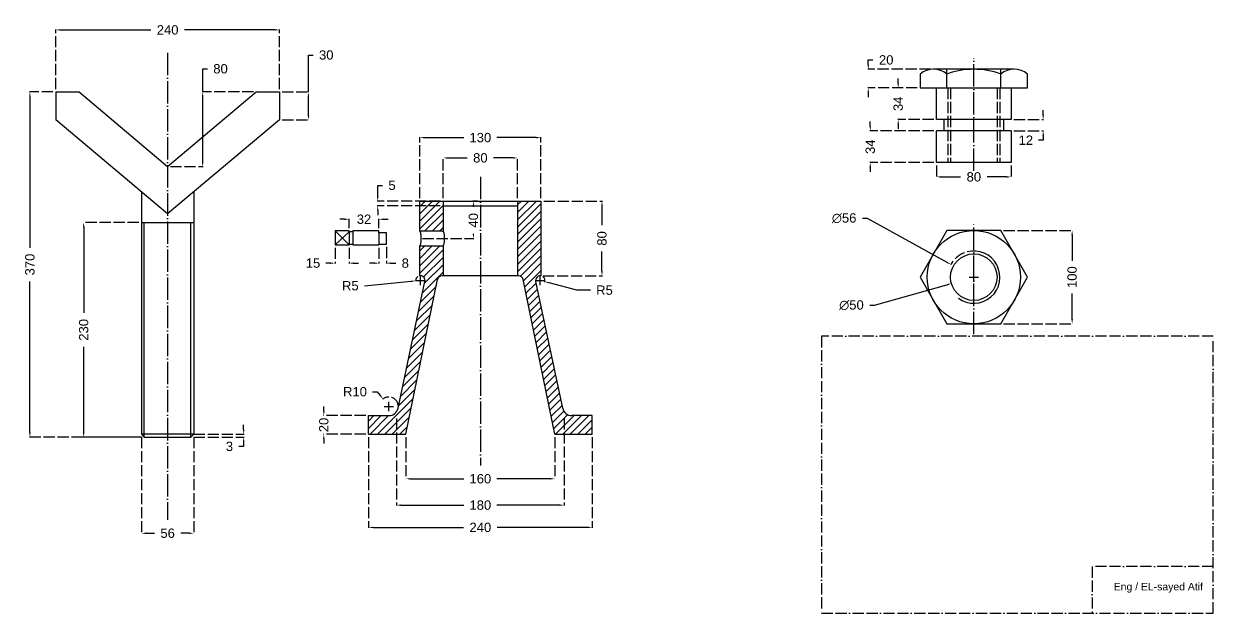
# Model space of a CAD drawing. Header units: millimetres. Extents: x -856 to 420, y 0 to 632.
import ezdxf

# ---------------------------------------------------------------- set-up
doc = ezdxf.new("R2010")
doc.units = ezdxf.units.MM
doc.header["$MEASUREMENT"] = 0
for name, pattern in [('ACAD_ISO02W100', [15, 12, -3]), ('ACAD_ISO04W100', [30, 24, -3, 0, -3]), ('ACAD_ISO11W100', [33, 12, -3, 12, -3, 0, -3])]:
    doc.linetypes.add(name, pattern=pattern)
for name, color, linetype, plot in [('Cinter', 100, 'ACAD_ISO04W100', False), ('Continus', 7, 'Continuous', False), ('Dash', 20, 'ACAD_ISO02W100', False), ('Frame', 170, 'ACAD_ISO11W100', False)]:
    doc.layers.add(name, color=color, linetype=linetype, plot=plot)
doc.styles.get("Standard").update_dxf_attribs({"font": 'arial.ttf'})
doc.dimstyles.new('valhalla', dxfattribs={"dimtxt": 10, "dimasz": 5, "dimexe": 0.5, "dimexo": 3, "dimgap": 7, "dimtad": 0, "dimtoh": 1, "dimdec": 0, "dimzin": 0, "dimdsep": 46, "dimtxsty": 'Standard', "dimcen": 5, "dimclrd": 1, "dimclre": 1, "dimclrt": 1, "dimadec": 0, "dimazin": 0, "dimtfac": 1, "dimtdec": 0, "dimtofl": 0, "dimtmove": 0, "dimatfit": 3, "dimfxl": 1, "dimtfillclr": 1, "dimtolj": 1, "dimtzin": 0, "dimarcsym": 0})

# ---------------------------------------------------------------- blocks, each defined once
blk = doc.blocks.new('*D2')
at = {"layer": 'Continus', "color": 1, "linetype": 'ACAD_ISO02W100', "lineweight": -2}
for p, q in [((-824.4943006192086, 558.7580857198684), (-849.7114091185774, 558.7580857198684)), ((-732.4943006192086, 188.7580857198684), (-849.7114091185775, 188.7580857198684))]:
    blk.add_line(p, q, dxfattribs=at)
at = {"layer": 'Continus', "color": 1, "lineweight": -2}
for p, q in [((-849.2114091185774, 553.7580857198684), (-849.2114091185774, 391.7846887212326)), ((-849.2114091185775, 193.7580857198684), (-849.2114091185774, 355.7314827185041))]:
    blk.add_line(p, q, dxfattribs=at)
at = {"layer": 'Continus', "color": 1}
for points in [[(-850.0447424519108, 553.7580857198684), (-848.378075785244, 553.7580857198684), (-849.2114091185774, 558.7580857198684)], [(-850.0447424519109, 193.7580857198684), (-848.3780757852442, 193.7580857198684), (-849.2114091185775, 188.7580857198684)]]:
    blk.add_solid(points, dxfattribs=at)
at = {"layer": 'Defpoints', "color": 0}
for p in [(-821.4943006192086, 558.7580857198684), (-849.2114091185775, 188.7580857198684), (-729.4943006192086, 188.7580857198684)]:
    blk.add_point(p, dxfattribs=at)
at = {"layer": 'Continus', "color": 1, "insert": (-849.2114091185775, 373.7580857198682), "char_height": 10, "attachment_point": 5, "rotation": 90}
blk.add_mtext('\\A1;370', dxfattribs=at)
blk = doc.blocks.new('*D5')
at = {"layer": 'Continus', "color": 1, "lineweight": -2}
for p, q in [((-550.4577033795061, 558.7580857198684), (-550.4577033795061, 598.3457815938445)), ((-550.4577033795061, 598.3457815938445), (-545.4577033795061, 598.3457815938445)), ((-550.4577033795061, 533.7580857198684), (-550.4577033795061, 553.7580857198684))]:
    blk.add_line(p, q, dxfattribs=at)
at = {"layer": 'Continus', "color": 1, "linetype": 'ACAD_ISO02W100', "lineweight": -2}
for p, q in [((-578.4943006192086, 558.7580857198684), (-549.9577033795061, 558.7580857198684)), ((-578.4943006192086, 528.7580857198684), (-549.9577033795061, 528.7580857198684))]:
    blk.add_line(p, q, dxfattribs=at)
at = {"layer": 'Continus', "color": 1}
for points in [[(-551.2910367128395, 553.7580857198684), (-549.6243700461728, 553.7580857198684), (-550.4577033795061, 558.7580857198684)], [(-551.2910367128395, 533.7580857198684), (-549.6243700461728, 533.7580857198684), (-550.4577033795061, 528.7580857198684)]]:
    blk.add_solid(points, dxfattribs=at)
at = {"layer": 'Defpoints', "color": 0}
for p in [(-581.4943006192086, 558.7580857198684), (-581.4943006192086, 528.7580857198684), (-550.4577033795061, 528.7580857198684)]:
    blk.add_point(p, dxfattribs=at)
at = {"layer": 'Continus', "color": 1, "insert": (-531.3158207055635, 598.3457815938444), "char_height": 10, "attachment_point": 5}
blk.add_mtext('\\A1;30', dxfattribs=at)
blk = doc.blocks.new('*D6')
at = {"layer": 'Continus', "color": 1, "linetype": 'ACAD_ISO02W100', "lineweight": -2}
for p, q in [((-821.4943006192086, 561.7580857198684), (-821.4943006192086, 625.7812609924032)), ((-581.4943006192086, 561.7580857198684), (-581.4943006192086, 625.7812609924032))]:
    blk.add_line(p, q, dxfattribs=at)
at = {"layer": 'Continus', "color": 1, "lineweight": -2}
for p, q in [((-816.4943006192086, 625.2812609924032), (-719.6095802917871, 625.2812609924032)), ((-586.4943006192086, 625.2812609924032), (-683.3790209466301, 625.2812609924032))]:
    blk.add_line(p, q, dxfattribs=at)
at = {"layer": 'Continus', "color": 1}
for points in [[(-816.4943006192086, 626.1145943257366), (-816.4943006192086, 624.4479276590698), (-821.4943006192086, 625.2812609924032)], [(-586.4943006192086, 626.1145943257366), (-586.4943006192086, 624.4479276590698), (-581.4943006192086, 625.2812609924032)]]:
    blk.add_solid(points, dxfattribs=at)
at = {"layer": 'Defpoints', "color": 0}
for p in [(-821.4943006192086, 625.2812609924032), (-821.4943006192086, 558.7580857198684), (-581.4943006192086, 558.7580857198684)]:
    blk.add_point(p, dxfattribs=at)
at = {"layer": 'Continus', "color": 1, "insert": (-701.4943006192086, 625.2812609924032), "char_height": 10, "attachment_point": 5}
blk.add_mtext('\\A1;240', dxfattribs=at)
blk = doc.blocks.new('*D14')
at = {"color": 1, "linetype": 'ACAD_ISO02W100', "lineweight": -2}
for p, q in [((-732.4943006192085, 418.7580857198684), (-792.0333631752901, 418.7580857198684)), ((-729.4943006192085, 188.7580857198684), (-792.0333631752902, 188.7580857198684))]:
    blk.add_line(p, q, dxfattribs=at)
at = {"color": 1, "lineweight": -2}
for p, q in [((-791.5333631752901, 413.7580857198684), (-791.5333631752901, 321.8733653924468)), ((-791.5333631752902, 193.7580857198684), (-791.5333631752901, 285.64280604729))]:
    blk.add_line(p, q, dxfattribs=at)
at = {"color": 1}
for points in [[(-792.3666965086235, 413.7580857198684), (-790.7000298419567, 413.7580857198684), (-791.5333631752901, 418.7580857198684)], [(-792.3666965086236, 193.7580857198684), (-790.7000298419568, 193.7580857198684), (-791.5333631752902, 188.7580857198684)]]:
    blk.add_solid(points, dxfattribs=at)
at = {"layer": 'Defpoints', "color": 0}
for p in [(-729.4943006192085, 418.7580857198684), (-791.5333631752902, 188.7580857198684), (-726.4943006192085, 188.7580857198684)]:
    blk.add_point(p, dxfattribs=at)
at = {"color": 1, "insert": (-791.5333631752902, 303.7580857198683), "char_height": 10, "attachment_point": 5, "rotation": 90}
blk.add_mtext('\\A1;230', dxfattribs=at)
blk = doc.blocks.new('*D15')
at = {"color": 1, "lineweight": -2}
for p, q in [((-663.9006912384197, 558.7580857198684), (-663.9006912384197, 583.5853366010405)), ((-663.9006912384197, 583.5853366010405), (-658.9006912384197, 583.5853366010405)), ((-663.9006912384197, 483.7580857198684), (-663.9006912384197, 553.7580857198684))]:
    blk.add_line(p, q, dxfattribs=at)
at = {"color": 1, "linetype": 'ACAD_ISO02W100', "lineweight": -2}
for p, q in [((-609.4943006192086, 558.7580857198684), (-664.4006912384197, 558.7580857198684)), ((-698.4943006192086, 478.7580857198684), (-663.4006912384197, 478.7580857198684))]:
    blk.add_line(p, q, dxfattribs=at)
at = {"color": 1}
for points in [[(-664.734024571753, 553.7580857198684), (-663.0673579050863, 553.7580857198684), (-663.9006912384197, 558.7580857198684)], [(-664.734024571753, 483.7580857198684), (-663.0673579050863, 483.7580857198684), (-663.9006912384197, 478.7580857198684)]]:
    blk.add_solid(points, dxfattribs=at)
at = {"layer": 'Defpoints', "color": 0}
for p in [(-663.9006912384197, 558.7580857198684), (-606.4943006192086, 558.7580857198684), (-701.4943006192086, 478.7580857198684)]:
    blk.add_point(p, dxfattribs=at)
at = {"color": 1, "insert": (-644.7485766408754, 583.5853366010404), "char_height": 10, "attachment_point": 5}
blk.add_mtext('\\A1;80', dxfattribs=at)
blk = doc.blocks.new('*D17')
at = {"color": 1, "linetype": 'ACAD_ISO02W100', "lineweight": -2}
for p, q in [((-729.4943006192087, 188.7580857198684), (-729.4943006192087, 85.20224645915414)), ((-673.494300619209, 188.7580857198684), (-673.494300619209, 85.20224645915414))]:
    blk.add_line(p, q, dxfattribs=at)
at = {"color": 1, "lineweight": -2}
for p, q in [((-724.4943006192087, 85.70224645915414), (-715.6532364991542, 85.70224645915414)), ((-678.494300619209, 85.70224645915414), (-687.3353647392635, 85.70224645915414))]:
    blk.add_line(p, q, dxfattribs=at)
at = {"color": 1}
for points in [[(-724.4943006192087, 86.53557979248747), (-724.4943006192087, 84.86891312582081), (-729.4943006192087, 85.70224645915414)], [(-678.494300619209, 86.53557979248747), (-678.494300619209, 84.86891312582081), (-673.494300619209, 85.70224645915414)]]:
    blk.add_solid(points, dxfattribs=at)
at = {"layer": 'Defpoints', "color": 0}
for p in [(-729.4943006192087, 191.7580857198684), (-673.494300619209, 191.7580857198684), (-729.4943006192087, 85.70224645915414)]:
    blk.add_point(p, dxfattribs=at)
at = {"color": 1, "insert": (-701.4943006192088, 85.70224645915414), "char_height": 10, "attachment_point": 5}
blk.add_mtext('\\A1;56', dxfattribs=at)
blk = doc.blocks.new('*D18')
at = {"color": 1, "linetype": 'ACAD_ISO02W100', "lineweight": -2}
for p, q in [((-673.4943006192088, 191.7580857198684), (-619.4503754566372, 191.7580857198684)), ((-673.4943006192088, 188.7580857198684), (-619.4503754566372, 188.7580857198684))]:
    blk.add_line(p, q, dxfattribs=at)
at = {"color": 1, "lineweight": -2}
for p, q in [((-619.9503754566372, 196.7580857198684), (-619.9503754566372, 201.7580857198684)), ((-619.9503754566372, 178.7580857198684), (-624.9503754566372, 178.7580857198684)), ((-619.9503754566372, 183.7580857198684), (-619.9503754566372, 178.7580857198684))]:
    blk.add_line(p, q, dxfattribs=at)
at = {"color": 1}
for points in [[(-620.7837087899705, 196.7580857198684), (-619.1170421233038, 196.7580857198684), (-619.9503754566372, 191.7580857198684)], [(-620.7837087899705, 183.7580857198684), (-619.1170421233038, 183.7580857198684), (-619.9503754566372, 188.7580857198684)]]:
    blk.add_solid(points, dxfattribs=at)
at = {"layer": 'Defpoints', "color": 0}
for p in [(-676.4943006192088, 191.7580857198684), (-676.4943006192088, 188.7580857198684), (-619.9503754566372, 188.7580857198684)]:
    blk.add_point(p, dxfattribs=at)
at = {"color": 1, "insert": (-635.224591009161, 178.7580857198683), "char_height": 10, "attachment_point": 5}
blk.add_mtext('\\A1;3', dxfattribs=at)
blk = doc.blocks.new('*D19')
at = {"color": 1, "linetype": 'ACAD_ISO02W100', "lineweight": -2}
for p, q in [((-431.059332212553, 444.7580857198684), (-431.059332212553, 510.3106664792565)), ((-301.059332212553, 444.7580857198684), (-301.059332212553, 510.3106664792565))]:
    blk.add_line(p, q, dxfattribs=at)
at = {"color": 1, "lineweight": -2}
for p, q in [((-426.059332212553, 509.8106664792565), (-383.6186773694425, 509.8106664792565)), ((-306.059332212553, 509.8106664792565), (-348.4999870556636, 509.8106664792565))]:
    blk.add_line(p, q, dxfattribs=at)
at = {"color": 1}
for points in [[(-426.059332212553, 510.6439998125898), (-426.059332212553, 508.9773331459232), (-431.059332212553, 509.8106664792565)], [(-306.059332212553, 510.6439998125898), (-306.059332212553, 508.9773331459232), (-301.059332212553, 509.8106664792565)]]:
    blk.add_solid(points, dxfattribs=at)
at = {"layer": 'Defpoints', "color": 0}
for p in [(-431.059332212553, 509.8106664792565), (-431.059332212553, 441.7580857198684), (-301.059332212553, 441.7580857198684)]:
    blk.add_point(p, dxfattribs=at)
at = {"color": 1, "insert": (-366.059332212553, 509.8106664792565), "char_height": 10, "attachment_point": 5}
blk.add_mtext('\\A1;130', dxfattribs=at)
blk = doc.blocks.new('*D20')
at = {"color": 1, "linetype": 'ACAD_ISO02W100', "lineweight": -2}
for p, q in [((-406.059332212553, 444.7580857198684), (-406.059332212553, 488.5660065206284)), ((-326.059332212553, 444.7580857198684), (-326.059332212553, 488.5660065206284))]:
    blk.add_line(p, q, dxfattribs=at)
at = {"color": 1, "lineweight": -2}
for p, q in [((-401.059332212553, 488.0660065206284), (-380.2114468100974, 488.0660065206284)), ((-331.059332212553, 488.0660065206284), (-351.9072176150087, 488.0660065206284))]:
    blk.add_line(p, q, dxfattribs=at)
at = {"color": 1}
for points in [[(-401.059332212553, 488.8993398539617), (-401.059332212553, 487.2326731872951), (-406.059332212553, 488.0660065206284)], [(-331.059332212553, 488.8993398539617), (-331.059332212553, 487.2326731872951), (-326.059332212553, 488.0660065206284)]]:
    blk.add_solid(points, dxfattribs=at)
at = {"layer": 'Defpoints', "color": 0}
for p in [(-406.059332212553, 488.0660065206284), (-406.059332212553, 441.7580857198684), (-326.059332212553, 441.7580857198684)]:
    blk.add_point(p, dxfattribs=at)
at = {"color": 1, "insert": (-366.059332212553, 488.0660065206284), "char_height": 10, "attachment_point": 5}
blk.add_mtext('\\A1;80', dxfattribs=at)
blk = doc.blocks.new('*D21')
at = {"color": 1, "lineweight": -2}
for p, q in [((-533.9464786582944, 216.7580857198684), (-533.9464786582944, 221.7580857198684)), ((-533.9464786582944, 186.7580857198684), (-533.9464786582944, 181.7580857198684))]:
    blk.add_line(p, q, dxfattribs=at)
at = {"color": 1, "linetype": 'ACAD_ISO02W100', "lineweight": -2}
for p, q in [((-489.059332212553, 211.7580857198684), (-534.4464786582944, 211.7580857198684)), ((-489.059332212553, 191.7580857198684), (-534.4464786582944, 191.7580857198684))]:
    blk.add_line(p, q, dxfattribs=at)
at = {"color": 1}
for points in [[(-534.7798119916278, 216.7580857198684), (-533.113145324961, 216.7580857198684), (-533.9464786582944, 211.7580857198684)], [(-534.7798119916278, 186.7580857198684), (-533.113145324961, 186.7580857198684), (-533.9464786582944, 191.7580857198684)]]:
    blk.add_solid(points, dxfattribs=at)
at = {"layer": 'Defpoints', "color": 0}
for p in [(-486.059332212553, 211.7580857198684), (-533.9464786582944, 191.7580857198684), (-486.059332212553, 191.7580857198684)]:
    blk.add_point(p, dxfattribs=at)
at = {"color": 1, "insert": (-533.9464786582944, 201.7580857198683), "char_height": 10, "attachment_point": 5, "rotation": 90}
blk.add_mtext('\\A1;20', dxfattribs=at)
blk = doc.blocks.new('*D22')
at = {"color": 1, "linetype": 'ACAD_ISO02W100', "lineweight": -2}
for p, q in [((-486.059332212553, 188.7580857198684), (-486.059332212553, 91.47472931110087)), ((-246.059332212553, 188.7580857198684), (-246.059332212553, 91.47472931110087))]:
    blk.add_line(p, q, dxfattribs=at)
at = {"color": 1, "lineweight": -2}
for p, q in [((-481.059332212553, 91.97472931110087), (-384.1746118851315, 91.97472931110087)), ((-251.059332212553, 91.97472931110087), (-347.9440525399746, 91.97472931110087))]:
    blk.add_line(p, q, dxfattribs=at)
at = {"color": 1}
for points in [[(-481.059332212553, 92.8080626444342), (-481.059332212553, 91.14139597776754), (-486.059332212553, 91.97472931110087)], [(-251.059332212553, 92.8080626444342), (-251.059332212553, 91.14139597776754), (-246.059332212553, 91.97472931110087)]]:
    blk.add_solid(points, dxfattribs=at)
at = {"layer": 'Defpoints', "color": 0}
for p in [(-486.059332212553, 191.7580857198684), (-246.059332212553, 191.7580857198684), (-246.059332212553, 91.97472931110087)]:
    blk.add_point(p, dxfattribs=at)
at = {"color": 1, "insert": (-366.059332212553, 91.97472931110087), "char_height": 10, "attachment_point": 5}
blk.add_mtext('\\A1;240', dxfattribs=at)
blk = doc.blocks.new('*D23')
at = {"color": 1, "linetype": 'ACAD_ISO02W100', "lineweight": -2}
for p, q in [((-446.059332212553, 188.7580857198684), (-446.059332212553, 143.5799670799217)), ((-286.059332212553, 188.7580857198684), (-286.059332212553, 143.5799670799217))]:
    blk.add_line(p, q, dxfattribs=at)
at = {"color": 1, "lineweight": -2}
for p, q in [((-441.059332212553, 144.0799670799217), (-383.6186773694426, 144.0799670799217)), ((-291.059332212553, 144.0799670799217), (-348.4999870556636, 144.0799670799217))]:
    blk.add_line(p, q, dxfattribs=at)
at = {"color": 1}
for points in [[(-441.059332212553, 144.9133004132551), (-441.059332212553, 143.2466337465884), (-446.059332212553, 144.0799670799217)], [(-291.059332212553, 144.9133004132551), (-291.059332212553, 143.2466337465884), (-286.059332212553, 144.0799670799217)]]:
    blk.add_solid(points, dxfattribs=at)
at = {"layer": 'Defpoints', "color": 0}
for p in [(-446.059332212553, 191.7580857198684), (-286.059332212553, 191.7580857198684), (-286.059332212553, 144.0799670799217)]:
    blk.add_point(p, dxfattribs=at)
at = {"color": 1, "insert": (-366.0593322125531, 144.0799670799217), "char_height": 10, "attachment_point": 5}
blk.add_mtext('\\A1;160', dxfattribs=at)
blk = doc.blocks.new('*D24')
at = {"color": 1, "linetype": 'ACAD_ISO02W100', "lineweight": -2}
for p, q in [((-456.0593328779943, 208.7580857198684), (-456.0593328779943, 115.336714304304)), ((-276.0593315471118, 208.7580857198684), (-276.0593315471118, 115.336714304304))]:
    blk.add_line(p, q, dxfattribs=at)
at = {"color": 1, "lineweight": -2}
for p, q in [((-451.0593328779943, 115.836714304304), (-383.6186773694426, 115.836714304304)), ((-281.0593315471118, 115.836714304304), (-348.4999870556636, 115.836714304304))]:
    blk.add_line(p, q, dxfattribs=at)
at = {"color": 1}
for points in [[(-451.0593328779943, 116.6700476376373), (-451.0593328779943, 115.0033809709707), (-456.0593328779943, 115.836714304304)], [(-281.0593315471118, 116.6700476376373), (-281.0593315471118, 115.0033809709707), (-276.0593315471118, 115.836714304304)]]:
    blk.add_solid(points, dxfattribs=at)
at = {"layer": 'Defpoints', "color": 0}
for p in [(-456.0593328779943, 211.7580857198684), (-276.0593315471118, 211.7580857198684), (-276.0593315471118, 115.836714304304)]:
    blk.add_point(p, dxfattribs=at)
at = {"color": 1, "insert": (-366.0593322125531, 115.836714304304), "char_height": 10, "attachment_point": 5}
blk.add_mtext('\\A1;180', dxfattribs=at)
blk = doc.blocks.new('*D25')
at = {"color": 1, "lineweight": -2}
for p, q in [((-481.6141308192695, 237.404944527333), (-476.6141308192695, 237.404944527333)), ((-476.6141308192695, 237.404944527333), (-473.4998912505779, 233.4932298254668)), ((-469.1571725445033, 221.7580857198688), (-459.1571725445034, 221.7580857198688)), ((-464.1571725445034, 216.7580857198688), (-464.1571725445033, 226.7580857198688))]:
    blk.add_line(p, q, dxfattribs=at)
at = {"color": 1, "linetype": 'ACAD_ISO02W100', "lineweight": -2}
blk.add_arc((-464.1571725445034, 221.7580857198688), 9.999999999999545, 5.188733853925483, 131.3891927682373, dxfattribs=at)
at = {"color": 1}
blk.add_solid([(-472.8479388002668, 234.0122697535821), (-474.1518437008889, 232.9741898973516), (-470.3856516818863, 229.5815151236007)], dxfattribs=at)
at = {"layer": 'Defpoints', "color": 0}
for p in [(-470.3856516818863, 229.5815151236007), (-464.1571725445034, 221.7580857198688)]:
    blk.add_point(p, dxfattribs=at)
at = {"color": 1, "insert": (-500.5445537387783, 237.404944527333), "char_height": 10, "attachment_point": 5}
blk.add_mtext('\\A1;R10', dxfattribs=at)
blk = doc.blocks.new('*D26')
at = {"color": 1, "lineweight": -2}
for p, q in [((-301.7683306803811, 351.7580857198683), (-301.7683306803811, 361.7580857198683)), ((-306.7683306803811, 356.7580857198682), (-296.7683306803812, 356.7580857198683)), ((-262.6817394186603, 346.2523385080386), (-292.1110844429076, 354.1623979287804)), ((-248.0262141799154, 346.2523385080386), (-262.6817394186603, 346.2523385080386))]:
    blk.add_line(p, q, dxfattribs=at)
at = {"color": 1, "linetype": 'ACAD_ISO02W100', "lineweight": -2}
blk.add_arc((-301.7683306803811, 356.7580857198683), 4.999999999999886, 339.2259454797984, 55.62253229214986, dxfattribs=at)
at = {"color": 1}
blk.add_solid([(-291.8947771269836, 354.9671684485699), (-292.3273917588316, 353.357627408991), (-296.9397075616444, 355.4602418243244)], dxfattribs=at)
at = {"layer": 'Defpoints', "color": 0}
for p in [(-301.7683306803811, 356.7580857198683), (-296.9397075616444, 355.4602418243244)]:
    blk.add_point(p, dxfattribs=at)
at = {"color": 1, "insert": (-232.9259413286195, 346.2523385080386), "char_height": 10, "attachment_point": 5}
blk.add_mtext('\\A1;R5', dxfattribs=at)
blk = doc.blocks.new('*D27')
at = {"color": 1, "lineweight": -2}
for p, q in [((-430.3503337447248, 351.7580857198685), (-430.3503337447248, 361.7580857198685)), ((-490.4165568240345, 350.9755981038001), (-440.3043152017785, 355.7998304550088)), ((-435.3503337447248, 356.7580857198685), (-425.3503337447248, 356.7580857198685))]:
    blk.add_line(p, q, dxfattribs=at)
at = {"color": 1, "linetype": 'ACAD_ISO02W100', "lineweight": -2}
blk.add_arc((-430.3503337447248, 356.7580857198685), 5.000000000000057, 124.377467707849, 191.2284137261809, dxfattribs=at)
at = {"color": 1}
blk.add_solid([(-440.3841698071835, 356.6293289097633), (-440.2244605963736, 354.9703320002544), (-435.3273244732517, 356.2789580874387)], dxfattribs=at)
at = {"layer": 'Defpoints', "color": 0}
for p in [(-435.3273244732517, 356.2789580874387), (-430.3503337447248, 356.7580857198685)]:
    blk.add_point(p, dxfattribs=at)
at = {"color": 1, "insert": (-505.5168296753305, 350.9755981038001), "char_height": 10, "attachment_point": 5}
blk.add_mtext('\\A1;R5', dxfattribs=at)
blk = doc.blocks.new('*D28')
at = {"color": 1, "linetype": 'ACAD_ISO02W100', "lineweight": -2}
for p, q in [((-369.059332212553, 441.7580857198684), (-374.0066422052359, 441.7580857198684)), ((-428.059332212553, 401.7580857198684), (-373.0066422052359, 401.7580857198683))]:
    blk.add_line(p, q, dxfattribs=at)
at = {"color": 1, "lineweight": -2}
for p, q in [((-373.5066422052359, 436.7580857198684), (-373.5066422052359, 435.4962439972165)), ((-373.5066422052359, 406.7580857198683), (-373.5066422052359, 406.8032017052656))]:
    blk.add_line(p, q, dxfattribs=at)
at = {"color": 1}
for points in [[(-374.3399755385693, 436.7580857198684), (-372.6733088719026, 436.7580857198684), (-373.5066422052359, 441.7580857198684)], [(-374.3399755385693, 406.7580857198683), (-372.6733088719026, 406.7580857198683), (-373.5066422052359, 401.7580857198683)]]:
    blk.add_solid(points, dxfattribs=at)
at = {"layer": 'Defpoints', "color": 0}
for p in [(-366.059332212553, 441.7580857198684), (-431.059332212553, 401.7580857198684), (-373.5066422052359, 401.7580857198683)]:
    blk.add_point(p, dxfattribs=at)
at = {"color": 1, "insert": (-373.5066422052361, 421.149722851241), "char_height": 10, "attachment_point": 5, "rotation": 90}
blk.add_mtext('\\A1;40', dxfattribs=at)
blk = doc.blocks.new('*D29')
at = {"color": 1, "linetype": 'ACAD_ISO02W100', "lineweight": -2}
for p, q in [((-298.059332212553, 441.7580857198684), (-235.1039835884981, 441.7580857198684)), ((-298.7683306803811, 361.7580857198684), (-235.1039835884981, 361.7580857198684))]:
    blk.add_line(p, q, dxfattribs=at)
at = {"color": 1, "lineweight": -2}
for p, q in [((-235.6039835884981, 436.7580857198684), (-235.6039835884981, 415.9102003174127)), ((-235.6039835884981, 366.7580857198684), (-235.6039835884981, 387.6059711223241))]:
    blk.add_line(p, q, dxfattribs=at)
at = {"color": 1}
for points in [[(-236.4373169218314, 436.7580857198684), (-234.7706502551647, 436.7580857198684), (-235.6039835884981, 441.7580857198684)], [(-236.4373169218314, 366.7580857198684), (-234.7706502551647, 366.7580857198684), (-235.6039835884981, 361.7580857198684)]]:
    blk.add_solid(points, dxfattribs=at)
at = {"layer": 'Defpoints', "color": 0}
for p in [(-301.059332212553, 441.7580857198684), (-301.7683306803811, 361.7580857198684), (-235.6039835884981, 361.7580857198684)]:
    blk.add_point(p, dxfattribs=at)
at = {"color": 1, "insert": (-235.6039835884981, 401.7580857198683), "char_height": 10, "attachment_point": 5, "rotation": 90}
blk.add_mtext('\\A1;80', dxfattribs=at)
blk = doc.blocks.new('*D30')
at = {"color": 1, "lineweight": -2}
for p, q in [((-476.1195918169555, 446.7580857198684), (-476.1195918169555, 458.6043019772432)), ((-476.1195918169555, 458.6043019772432), (-471.1195918169555, 458.6043019772432)), ((-476.1195918169555, 431.7580857198684), (-476.1195918169555, 426.7580857198684))]:
    blk.add_line(p, q, dxfattribs=at)
at = {"color": 1, "linetype": 'ACAD_ISO02W100', "lineweight": -2}
for p, q in [((-409.059332212553, 441.7580857198684), (-476.6195918169555, 441.7580857198684)), ((-409.059332212553, 436.7580857198684), (-476.6195918169555, 436.7580857198684))]:
    blk.add_line(p, q, dxfattribs=at)
at = {"color": 1}
for points in [[(-476.9529251502888, 446.7580857198684), (-475.2862584836222, 446.7580857198684), (-476.1195918169555, 441.7580857198684)], [(-476.9529251502888, 431.7580857198684), (-475.2862584836222, 431.7580857198684), (-476.1195918169555, 436.7580857198684)]]:
    blk.add_solid(points, dxfattribs=at)
at = {"layer": 'Defpoints', "color": 0}
for p in [(-476.1195918169555, 436.7580857198684), (-406.059332212553, 441.7580857198684), (-406.059332212553, 436.7580857198684)]:
    blk.add_point(p, dxfattribs=at)
at = {"color": 1, "insert": (-460.8044485700252, 458.604301977243), "char_height": 10, "attachment_point": 5}
blk.add_mtext('\\A1;5', dxfattribs=at)
blk = doc.blocks.new('*D31')
at = {"color": 1, "linetype": 'ACAD_ISO02W100', "lineweight": -2}
for p, q in [((195.1085351653954, 410.2284866438609), (269.191076485281, 410.2284866438609)), ((195.1085351653954, 310.2284866438608), (269.1910764852809, 310.2284866438608))]:
    blk.add_line(p, q, dxfattribs=at)
at = {"color": 1, "lineweight": -2}
for p, q in [((268.691076485281, 405.2284866438609), (268.6910764852809, 377.7878318007504)), ((268.6910764852809, 315.2284866438608), (268.6910764852809, 342.6691414869714))]:
    blk.add_line(p, q, dxfattribs=at)
at = {"color": 1}
for points in [[(267.8577431519477, 405.2284866438609), (269.5244098186143, 405.2284866438609), (268.691076485281, 410.2284866438609)], [(267.8577431519476, 315.2284866438608), (269.5244098186142, 315.2284866438608), (268.6910764852809, 310.2284866438608)]]:
    blk.add_solid(points, dxfattribs=at)
at = {"layer": 'Defpoints', "color": 0}
for p in [(192.1085351653954, 410.2284866438609), (268.691076485281, 410.2284866438609), (192.1085351653954, 310.2284866438608)]:
    blk.add_point(p, dxfattribs=at)
at = {"color": 1, "insert": (268.6910764852809, 360.2284866438609), "char_height": 10, "attachment_point": 5, "rotation": 90}
blk.add_mtext('\\A1;100', dxfattribs=at)
blk = doc.blocks.new('*D32')
at = {"color": 1, "lineweight": -2}
for p, q in [((50.0409374889623, 588.0813674461643), (50.04093748896231, 593.0813674461643)), ((50.04093748896231, 593.0813674461643), (55.04093748896231, 593.0813674461643)), ((50.04093748896229, 558.0813674461642), (50.04093748896229, 553.0813674461642))]:
    blk.add_line(p, q, dxfattribs=at)
at = {"color": 1, "linetype": 'ACAD_ISO02W100', "lineweight": -2}
for p, q in [((116.9397515166923, 583.0813674461643), (49.5409374889623, 583.0813674461643)), ((102.5059947869516, 563.0813674461642), (49.5409374889623, 563.0813674461642))]:
    blk.add_line(p, q, dxfattribs=at)
at = {"color": 1}
for points in [[(49.20760415562896, 588.0813674461643), (50.87427082229564, 588.0813674461643), (50.0409374889623, 583.0813674461643)], [(49.20760415562896, 558.0813674461642), (50.87427082229563, 558.0813674461642), (50.0409374889623, 563.0813674461642)]]:
    blk.add_solid(points, dxfattribs=at)
at = {"layer": 'Defpoints', "color": 0}
for p in [(50.0409374889623, 583.0813674461643), (119.9397515166923, 583.0813674461643), (105.5059947869516, 563.0813674461642)]:
    blk.add_point(p, dxfattribs=at)
at = {"color": 1, "insert": (69.2714968341191, 593.0813674461643), "char_height": 10, "attachment_point": 5}
blk.add_mtext('\\A1;20', dxfattribs=at)
blk = doc.blocks.new('*D33')
at = {"color": 1, "linetype": 'ACAD_ISO02W100', "lineweight": -2}
for p, q in [((102.5059947869516, 563.0813674461642), (81.62893267549317, 563.0813674461642)), ((120.2410217059141, 529.0813674461642), (81.62893267549316, 529.0813674461642))]:
    blk.add_line(p, q, dxfattribs=at)
at = {"color": 1, "lineweight": -2}
for p, q in [((82.12893267549317, 568.0813674461642), (82.12893267549317, 573.0813674461642)), ((82.12893267549316, 524.0813674461642), (82.12893267549316, 519.0813674461642))]:
    blk.add_line(p, q, dxfattribs=at)
at = {"color": 1}
for points in [[(81.29559934215985, 568.0813674461642), (82.9622660088265, 568.0813674461642), (82.12893267549317, 563.0813674461642)], [(81.29559934215983, 524.0813674461642), (82.96226600882649, 524.0813674461642), (82.12893267549316, 529.0813674461642)]]:
    blk.add_solid(points, dxfattribs=at)
at = {"layer": 'Defpoints', "color": 0}
for p in [(105.5059947869516, 563.0813674461642), (82.12893267549316, 529.0813674461642), (123.2410217059141, 529.0813674461642)]:
    blk.add_point(p, dxfattribs=at)
at = {"color": 1, "insert": (82.12893267549308, 546.0813674461642), "char_height": 10, "attachment_point": 5, "rotation": 90}
blk.add_mtext('\\A1;34', dxfattribs=at)
blk = doc.blocks.new('*D34')
at = {"color": 1, "lineweight": -2}
for p, q in [((237.632282504791, 534.0813674461642), (237.632282504791, 539.0813674461642)), ((237.632282504791, 512.0813674461642), (237.632282504791, 507.0813674461642)), ((237.632282504791, 507.0813674461642), (232.632282504791, 507.0813674461642))]:
    blk.add_line(p, q, dxfattribs=at)
at = {"color": 1, "linetype": 'ACAD_ISO02W100', "lineweight": -2}
for p, q in [((206.2410217059141, 529.0813674461642), (238.132282504791, 529.0813674461642)), ((206.2410217059141, 517.0813674461642), (238.132282504791, 517.0813674461642))]:
    blk.add_line(p, q, dxfattribs=at)
at = {"color": 1}
for points in [[(236.7989491714576, 534.0813674461642), (238.4656158381243, 534.0813674461642), (237.632282504791, 529.0813674461642)], [(236.7989491714576, 512.0813674461642), (238.4656158381243, 512.0813674461642), (237.632282504791, 517.0813674461642)]]:
    blk.add_solid(points, dxfattribs=at)
at = {"layer": 'Defpoints', "color": 0}
for p in [(203.2410217059141, 529.0813674461642), (203.2410217059141, 517.0813674461642), (237.632282504791, 517.0813674461642)]:
    blk.add_point(p, dxfattribs=at)
at = {"color": 1, "insert": (218.9917640873284, 507.0813674461642), "char_height": 10, "attachment_point": 5}
blk.add_mtext('\\A1;12', dxfattribs=at)
blk = doc.blocks.new('*D35')
at = {"color": 1, "lineweight": -2}
for p, q in [((52.15663179509375, 522.0813674461642), (52.15663179509375, 527.0813674461642)), ((52.15663179509374, 478.0813674461642), (52.15663179509374, 473.0813674461642))]:
    blk.add_line(p, q, dxfattribs=at)
at = {"color": 1, "linetype": 'ACAD_ISO02W100', "lineweight": -2}
for p, q in [((120.2410217059141, 517.0813674461642), (51.65663179509374, 517.0813674461642)), ((120.2410217059141, 483.0813674461642), (51.65663179509374, 483.0813674461642))]:
    blk.add_line(p, q, dxfattribs=at)
at = {"color": 1}
for points in [[(51.32329846176042, 522.0813674461642), (52.98996512842709, 522.0813674461642), (52.15663179509375, 517.0813674461642)], [(51.32329846176041, 478.0813674461642), (52.98996512842708, 478.0813674461642), (52.15663179509374, 483.0813674461642)]]:
    blk.add_solid(points, dxfattribs=at)
at = {"layer": 'Defpoints', "color": 0}
for p in [(123.2410217059141, 517.0813674461642), (52.15663179509374, 483.0813674461642), (123.2410217059141, 483.0813674461642)]:
    blk.add_point(p, dxfattribs=at)
at = {"color": 1, "insert": (52.15663179509367, 500.0813674461642), "char_height": 10, "attachment_point": 5, "rotation": 90}
blk.add_mtext('\\A1;34', dxfattribs=at)
blk = doc.blocks.new('*D36')
at = {"color": 1, "linetype": 'ACAD_ISO02W100', "lineweight": -2}
for p, q in [((123.2410217059141, 480.0813674461642), (123.2410217059141, 467.215245119105)), ((203.2410217059141, 480.0813674461642), (203.2410217059141, 467.215245119105))]:
    blk.add_line(p, q, dxfattribs=at)
at = {"color": 1, "lineweight": -2}
for p, q in [((128.2410217059141, 467.715245119105), (149.0889071083698, 467.715245119105)), ((198.2410217059141, 467.715245119105), (177.3931363034585, 467.715245119105))]:
    blk.add_line(p, q, dxfattribs=at)
at = {"color": 1}
for points in [[(128.2410217059141, 468.5485784524383), (128.2410217059141, 466.8819117857717), (123.2410217059141, 467.715245119105)], [(198.2410217059141, 468.5485784524383), (198.2410217059141, 466.8819117857717), (203.2410217059141, 467.715245119105)]]:
    blk.add_solid(points, dxfattribs=at)
at = {"layer": 'Defpoints', "color": 0}
for p in [(123.2410217059141, 483.0813674461642), (203.2410217059141, 483.0813674461642), (123.2410217059141, 467.715245119105)]:
    blk.add_point(p, dxfattribs=at)
at = {"color": 1, "insert": (163.2410217059141, 467.715245119105), "char_height": 10, "attachment_point": 5}
blk.add_mtext('\\A1;80', dxfattribs=at)
blk = doc.blocks.new('*D37')
at = {"color": 1, "lineweight": -2}
for p, q in [((43.71799542278572, 423.3834901523603), (48.71799542278569, 423.3834901523603)), ((48.71799542278569, 423.3834901523603), (134.3437446877898, 376.1642132020629)), ((158.2410217059141, 360.2284866438608), (168.2410217059141, 360.2284866438609)), ((163.2410217059141, 355.2284866438608), (163.2410217059141, 365.2284866438608))]:
    blk.add_line(p, q, dxfattribs=at)
at = {"color": 1, "linetype": 'ACAD_ISO02W100', "lineweight": -2}
blk.add_arc((163.2410217059141, 360.2284866438608), 27.99999999999999, 111.1653854663733, 152.1481087568561, dxfattribs=at)
at = {"color": 1}
blk.add_solid([(134.7461620251182, 376.8939424196923), (133.9413273504615, 375.4344839844335), (138.7221199935663, 373.7497091780929)], dxfattribs=at)
at = {"layer": 'Defpoints', "color": 0}
for p in [(138.7221199935663, 373.7497091780929), (187.759923418262, 346.7072641096288)]:
    blk.add_point(p, dxfattribs=at)
at = {"color": 1, "insert": (24.11908682796988, 423.3834901523604), "char_height": 10, "attachment_point": 5}
blk.add_mtext('\\A1;∅56', dxfattribs=at)
blk = doc.blocks.new('*D38')
at = {"color": 1, "lineweight": -2}
for p, q in [((158.2410217059141, 360.2284866438607), (168.2410217059141, 360.2284866438607)), ((163.2410217059141, 355.2284866438607), (163.2410217059141, 365.2284866438607)), ((56.55815931088449, 330.1551549599791), (134.3663503487485, 352.0888703128729)), ((51.55815931088436, 330.1551549599791), (56.55815931088449, 330.1551549599791))]:
    blk.add_line(p, q, dxfattribs=at)
at = {"color": 1}
blk.add_solid([(134.14024989511, 352.8909445172386), (134.5924508023871, 351.2867961085072), (139.1787955749428, 353.4454730347042)], dxfattribs=at)
at = {"layer": 'Defpoints', "color": 0}
for p in [(187.3032478368853, 367.0115002530173), (139.1787955749428, 353.4454730347042)]:
    blk.add_point(p, dxfattribs=at)
at = {"color": 1, "insert": (31.97289328087069, 330.1551549599791), "char_height": 10, "attachment_point": 5}
blk.add_mtext('\\A1;∅50', dxfattribs=at)
blk = doc.blocks.new('*D39')
at = {"color": 1, "linetype": 'ACAD_ISO02W100', "lineweight": -2}
for p, q in [((-474.851933542212, 391.7580857198683), (-474.851933542212, 374.7477596989977)), ((-466.851933542212, 392.7580857198684), (-466.851933542212, 374.7477596989977))]:
    blk.add_line(p, q, dxfattribs=at)
at = {"color": 1, "lineweight": -2}
for p, q in [((-479.851933542212, 375.2477596989977), (-484.851933542212, 375.2477596989977)), ((-461.851933542212, 375.2477596989977), (-456.851933542212, 375.2477596989977))]:
    blk.add_line(p, q, dxfattribs=at)
at = {"color": 1}
for points in [[(-479.851933542212, 376.081093032331), (-479.851933542212, 374.4144263656644), (-474.851933542212, 375.2477596989977)], [(-461.851933542212, 376.081093032331), (-461.851933542212, 374.4144263656644), (-466.851933542212, 375.2477596989977)]]:
    blk.add_solid(points, dxfattribs=at)
at = {"layer": 'Defpoints', "color": 0}
for p in [(-466.851933542212, 395.7580857198684), (-474.851933542212, 394.7580857198683), (-474.851933542212, 375.2477596989977)]:
    blk.add_point(p, dxfattribs=at)
at = {"color": 1, "insert": (-446.5572541424849, 375.2477596989977), "char_height": 10, "attachment_point": 5}
blk.add_mtext('\\A1;8', dxfattribs=at)
blk = doc.blocks.new('*D40')
at = {"color": 1, "lineweight": -2}
for p, q in [((-511.851933542212, 422.3142241119231), (-516.851933542212, 422.3142241119231)), ((-469.851933542212, 422.3142241119231), (-464.851933542212, 422.3142241119231))]:
    blk.add_line(p, q, dxfattribs=at)
at = {"color": 1, "linetype": 'ACAD_ISO02W100', "lineweight": -2}
for p, q in [((-506.851933542212, 412.7580857198684), (-506.851933542212, 422.8142241119231)), ((-474.851933542212, 412.7580857198684), (-474.851933542212, 422.8142241119231))]:
    blk.add_line(p, q, dxfattribs=at)
at = {"color": 1}
for points in [[(-511.851933542212, 423.1475574452564), (-511.851933542212, 421.4808907785898), (-506.851933542212, 422.3142241119231)], [(-469.851933542212, 423.1475574452564), (-469.851933542212, 421.4808907785898), (-474.851933542212, 422.3142241119231)]]:
    blk.add_solid(points, dxfattribs=at)
at = {"layer": 'Defpoints', "color": 0}
for p in [(-506.851933542212, 422.3142241119231), (-506.851933542212, 409.7580857198684), (-474.851933542212, 409.7580857198684)]:
    blk.add_point(p, dxfattribs=at)
at = {"color": 1, "insert": (-490.851933542212, 422.3142241119231), "char_height": 10, "attachment_point": 5}
blk.add_mtext('\\A1;32', dxfattribs=at)
blk = doc.blocks.new('*D41')
at = {"color": 1, "linetype": 'ACAD_ISO02W100', "lineweight": -2}
for p, q in [((-521.851933542212, 391.7580857198684), (-521.851933542212, 374.7477596989977)), ((-506.851933542212, 391.7580857198684), (-506.851933542212, 374.7477596989977))]:
    blk.add_line(p, q, dxfattribs=at)
at = {"color": 1, "lineweight": -2}
for p, q in [((-526.851933542212, 375.2477596989977), (-531.851933542212, 375.2477596989977)), ((-501.851933542212, 375.2477596989977), (-496.851933542212, 375.2477596989977))]:
    blk.add_line(p, q, dxfattribs=at)
at = {"color": 1}
for points in [[(-526.851933542212, 376.081093032331), (-526.851933542212, 374.4144263656644), (-521.851933542212, 375.2477596989977)], [(-501.851933542212, 376.081093032331), (-501.851933542212, 374.4144263656644), (-506.851933542212, 375.2477596989977)]]:
    blk.add_solid(points, dxfattribs=at)
at = {"layer": 'Defpoints', "color": 0}
for p in [(-521.851933542212, 394.7580857198684), (-506.851933542212, 394.7580857198684), (-521.851933542212, 375.2477596989977)]:
    blk.add_point(p, dxfattribs=at)
at = {"color": 1, "insert": (-545.5811286308887, 375.2477596989977), "char_height": 10, "attachment_point": 5}
blk.add_mtext('\\A1;15', dxfattribs=at)

msp = doc.modelspace()

# ---------------------------------------------------------------- hatches: boundary and pattern name
h = msp.add_hatch()
h.set_pattern_fill('ANSI31', color=256, scale=45, style=0)
h.set_pattern_definition([(45, (0, 0), (-3.97747564417433, 3.97747564417433), [])])
h.paths.add_polyline_path([(-301.059332212553, 441.7580857198684), (-326.059332212553, 441.7580857198684), (-326.059332212553, 401.7580857198684), (-301.059332212553, 401.7580857198684)])
h.paths.add_polyline_path([(-301.059332212553, 401.7580857198684), (-326.059332212553, 401.7580857198684), (-326.059332212553, 361.7580857198683), (-325.1347895530559, 361.7580857198684, -0.3559186273201594), (-320.2375043367726, 357.7663503232208), (-286.059332212553, 191.7580857198684), (-246.059332212553, 191.7580857198685), (-246.059332212553, 211.7580857198684), (-267.961491880603, 211.7580857198684, -0.3541185725306978), (-277.7429678879411, 219.6789688116908), (-306.6590686840501, 355.7185272657796, -0.4769755326981595), (-301.7683306803811, 361.7580857198684), (-301.059332212553, 361.7580857198684)])
edge = h.paths.add_edge_path()
edge.add_line((-406.059332212553, 441.7580857198684), (-431.059332212553, 441.7580857198684))
edge.add_line((-431.059332212553, 441.7580857198684), (-431.0593322125531, 409.8973508020553))
edge.add_ellipse((-431.059332212553, 401.7580857198684), major_axis=(0, 8), ratio=0.1875, start_angle=270, end_angle=360, ccw=False)
edge.add_line((-430.928057303637, 409.7580857198684), (-406.059332212553, 409.7580857198683))
edge.add_line((-406.059332212553, 409.7580857198683), (-406.059332212553, 441.7580857198684))
h.paths.add_polyline_path([(-406.059332212553, 393.7580857198684), (-431.0593322125531, 393.7580857198684), (-431.059332212553, 361.7580857198684), (-430.350333744725, 361.7580857198684, -0.4769755326981605), (-425.459595741056, 355.7185272657796), (-454.375696537165, 219.6789688116909, -0.3541185725306988), (-464.1571725445031, 211.7580857198684), (-486.059332212553, 211.7580857198684), (-486.059332212553, 191.7580857198684), (-446.059332212553, 191.7580857198684), (-411.8811600883334, 357.7663503232208, -0.3559186273201594), (-406.9838748720502, 361.7580857198684), (-406.059332212553, 361.7580857198684)])

# ---------------------------------------------------------------- linework, layer by layer
for p, q in [((105.5059947869516, 577.9652483513697), (105.5059947869516, 563.0813674461642)), ((134.3735082464329, 583.0813674461642), (119.9397515166923, 583.0813674461642)), ((134.3735082464329, 563.0813674461642), (134.3735082464329, 583.0813674461642)), ((192.1085351653955, 583.0813674461642), (134.3735082464329, 583.0813674461642)), ((206.5422918951361, 583.0813674461642), (192.1085351653955, 583.0813674461642)), ((192.1085351653955, 563.0813674461642), (192.1085351653955, 583.0813674461642)), ((220.9760486248767, 563.0813674461642), (220.9760486248767, 577.9652483513698)), ((105.5059947869516, 563.0813674461642), (220.9760486248767, 563.0813674461642)), ((123.2410217059141, 529.0813674461642), (123.2410217059141, 563.0813674461642)), ((203.2410217059141, 563.0813674461642), (203.2410217059141, 529.0813674461642)), ((203.2410217059141, 529.0813674461642), (123.2410217059141, 529.0813674461642)), ((131.2410217059141, 529.0813674461642), (131.2410217059141, 517.0813674461642)), ((195.2410217059141, 529.0813674461642), (195.2410217059141, 517.0813674461642)), ((123.2410217059141, 483.0813674461642), (123.2410217059141, 517.0813674461642)), ((203.2410217059141, 517.0813674461642), (123.2410217059141, 517.0813674461642)), ((203.2410217059141, 517.0813674461642), (203.2410217059141, 483.0813674461642)), ((203.2410217059141, 483.0813674461642), (123.2410217059141, 483.0813674461642))]:
    msp.add_line(p, q)
msp.add_lwpolyline([(134.3735082464329, 410.2284866438608), (105.5059947869516, 360.2284866438608), (134.3735082464328, 310.2284866438608), (192.1085351653954, 310.2284866438608), (220.9760486248767, 360.2284866438608), (192.1085351653955, 410.2284866438608)], close=True)
for radius in [50, 25]:
    msp.add_circle((163.2410217059141, 360.2284866438608), radius)
for centre, radius, start, end in [((119.9397515166923, 560.1628227856165), 22.9185446605477, 50.9657345148657, 129.0342654851347), ((163.2410217059141, 499.0813674461642), 84, 69.89992801027138, 110.1000719897285), ((206.5422918951361, 560.1628227856165), 22.91854466054769, 50.96573451486562, 129.0342654851343), ((163.2410217059141, 360.2284866438608), 28, 233.7659020049983, 105.0265519471145)]:
    msp.add_arc(centre, radius, start, end)
at = {"layer": 'Cinter'}
for p, q in [((-701.4943006192086, 600.6091101984618), (-701.4943006192087, 100.0132831059968)), ((163.2410217059141, 474.324146356666), (163.2410217059141, 594.917131795635)), ((-366.059332212553, 467.70930434405), (-366.0593322125531, 158.225676928987)), ((163.2410217059141, 299.1705401647623), (163.2410217059141, 417.8594260404718))]:
    msp.add_line(p, q, dxfattribs=at)
at = {"layer": 'Continus'}
for p, q in [((-821.4943006192086, 558.7580857198684), (-821.4943006192086, 528.7580857198684)), ((-821.4943006192086, 558.7580857198684), (-796.4943006192086, 558.7580857198684)), ((-796.4943006192086, 558.7580857198684), (-701.4943006192086, 478.7580857198684)), ((-701.4943006192086, 478.7580857198684), (-606.4943006192086, 558.7580857198684)), ((-606.4943006192086, 558.7580857198684), (-581.4943006192086, 558.7580857198684)), ((-581.4943006192086, 558.7580857198684), (-581.4943006192086, 528.7580857198684)), ((-701.4943006192086, 428.0661299785946), (-821.4943006192086, 528.7580857198684)), ((-581.4943006192086, 528.7580857198684), (-701.4943006192086, 428.0661299785946)), ((-729.4943006192086, 451.5609196515585), (-729.4943006192087, 191.7580857198684)), ((-673.494300619209, 451.5609196515582), (-673.494300619209, 191.7580857198684)), ((-431.059332212553, 441.7580857198684), (-301.059332212553, 441.7580857198684)), ((-431.0593322125531, 409.7580857198683), (-431.059332212553, 441.7580857198684)), ((-406.059332212553, 441.7580857198684), (-406.059332212553, 409.7580857198683)), ((-406.059332212553, 436.7580857198684), (-326.059332212553, 436.7580857198684)), ((-326.059332212553, 441.7580857198684), (-326.059332212553, 361.7580857198684)), ((-301.059332212553, 441.7580857198684), (-301.059332212553, 361.7580857198684)), ((-729.4943006192085, 418.7580857198684), (-673.494300619209, 418.7580857198684)), ((-726.4943006192085, 188.7580857198684), (-726.4943006192085, 418.7580857198684)), ((-676.4943006192088, 188.7580857198684), (-676.4943006192088, 418.7580857198684)), ((-506.851933542212, 409.7580857198684), (-521.851933542212, 409.7580857198684)), ((-521.851933542212, 409.7580857198684), (-521.851933542212, 394.7580857198684)), ((-506.851933542212, 394.7580857198684), (-521.851933542212, 409.7580857198684)), ((-506.851933542212, 408.7580857198684), (-521.851933542212, 394.7580857198684)), ((-506.851933542212, 408.7580857198684), (-506.851933542212, 409.7580857198684)), ((-502.851933542212, 408.7580857198684), (-506.851933542212, 408.7580857198684)), ((-506.851933542212, 408.7580857198684), (-506.851933542212, 395.7580857198684)), ((-474.851933542212, 409.7580857198684), (-502.851933542212, 409.7580857198684)), ((-502.851933542212, 409.7580857198684), (-502.851933542212, 408.7580857198684)), ((-502.851933542212, 408.7580857198684), (-502.851933542212, 395.7580857198684)), ((-474.851933542212, 407.7580857198684), (-474.851933542212, 409.7580857198684)), ((-431.059332212553, 409.7580857198684), (-406.059332212553, 409.7580857198683)), ((-506.851933542212, 394.7580857198684), (-506.851933542212, 395.7580857198684)), ((-506.851933542212, 395.7580857198684), (-502.851933542212, 395.7580857198684)), ((-502.851933542212, 395.7580857198684), (-502.851933542212, 394.7580857198684)), ((-466.851933542212, 407.7580857198684), (-474.851933542212, 407.7580857198684)), ((-474.851933542212, 407.7580857198684), (-474.851933542212, 395.7580857198685)), ((-474.851933542212, 394.7580857198683), (-474.851933542212, 395.7580857198685)), ((-474.851933542212, 395.7580857198685), (-466.851933542212, 395.7580857198684)), ((-466.851933542212, 395.7580857198684), (-466.851933542212, 407.7580857198684)), ((-521.851933542212, 394.7580857198684), (-506.851933542212, 394.7580857198684)), ((-502.851933542212, 394.7580857198684), (-474.851933542212, 394.7580857198683)), ((-431.059332212553, 361.7580857198684), (-431.0593322125531, 393.7580857198683)), ((-431.059332212553, 393.7580857198684), (-406.059332212553, 393.7580857198684)), ((-406.059332212553, 393.7580857198683), (-406.059332212553, 361.7580857198684)), ((-446.059332212553, 191.7580857198684), (-411.8811600883334, 357.7663503232208)), ((-430.350333744725, 361.7580857198684), (-431.059332212553, 361.7580857198684)), ((-325.1347895530559, 361.7580857198683), (-406.9838748720502, 361.7580857198684)), ((-286.059332212553, 191.7580857198684), (-320.2375043367727, 357.7663503232208)), ((-301.059332212553, 361.7580857198684), (-301.7683306803811, 361.7580857198684)), ((-454.375696537165, 219.6789688116908), (-425.459595741056, 355.7185272657796)), ((-277.7429678879409, 219.6789688116908), (-306.6590686840501, 355.7185272657796)), ((-486.059332212553, 191.7580857198684), (-486.059332212553, 211.7580857198684)), ((-486.059332212553, 211.7580857198684), (-464.1571725445031, 211.7580857198684)), ((-246.059332212553, 211.7580857198684), (-267.961491880603, 211.7580857198684)), ((-246.059332212553, 191.7580857198684), (-246.059332212553, 211.7580857198684)), ((-673.494300619209, 191.7580857198684), (-729.4943006192086, 191.7580857198684)), ((-729.4943006192086, 191.7580857198684), (-726.4943006192085, 188.7580857198683)), ((-673.494300619209, 191.7580857198684), (-676.4943006192088, 188.7580857198684)), ((-486.059332212553, 191.7580857198684), (-446.059332212553, 191.7580857198684)), ((-286.059332212553, 191.7580857198684), (-246.059332212553, 191.7580857198684)), ((-726.4943006192085, 188.7580857198684), (-676.4943006192088, 188.7580857198684))]:
    msp.add_line(p, q, dxfattribs=at)
for centre, radius, start, end in [((-430.350333744725, 356.7580857198684), 5, 348.0000000000001, 90), ((-406.9838748720502, 356.7580857198684), 5, 90, 168.3663660010595), ((-325.1347895530559, 356.7580857198684), 5, 11.63363399894045, 90), ((-301.7683306803811, 356.7580857198684), 5, 90, 192), ((-464.1571725445031, 221.7580857198684), 10, 270, 348.0000000000001), ((-267.961491880603, 221.7580857198684), 10, 192, 270)]:
    msp.add_arc(centre, radius, start, end, dxfattribs=at)
for centre in [(-431.059332212553, 401.7580857198684), (-406.059332212553, 401.7580857198684)]:
    msp.add_ellipse(centre, major_axis=(0, 8), ratio=0.1875, start_param=3.141592653589793, end_param=6.283185307179586, dxfattribs=at)
at = {"layer": 'Dash'}
for p, q in [((135.2410217059141, 563.0813674461642), (135.2410217059142, 483.0813674461642)), ((138.2410217059141, 563.0813674461642), (138.2410217059142, 483.0813674461642)), ((188.2410217059141, 563.0813674461642), (188.2410217059141, 483.0813674461642)), ((191.2410217059141, 563.0813674461642), (191.2410217059141, 483.0813674461642))]:
    msp.add_line(p, q, dxfattribs=at)
at = {"layer": 'Frame'}
for p, q in [((420, 50), (290, 50.00000000000001)), ((290, 50.00000000000001), (290, 0))]:
    msp.add_line(p, q, dxfattribs=at)
msp.add_lwpolyline([(0, 0), (420, 0), (420, 297), (0, 297)], close=True, dxfattribs=at)

# ---------------------------------------------------------------- texts
at = {"layer": 'Frame', "insert": (313.2981720065395, 32.49632571023312), "char_height": 8, "attachment_point": 1}
msp.add_mtext_dynamic_manual_height_columns('{\\C41;Eng / EL-sayed Atif}', width=168.463026585403, gutter_width=1, heights=[0], dxfattribs=at)

# ---------------------------------------------------------------- dimensions: what is measured, and where the dimension line sits
for base, p1, p2, picture, middle in [((50.0409374889623, 583.0813674461643), (105.5059947869516, 563.0813674461642), (119.9397515166923, 583.0813674461643), '*D32', (69.2714968341191, 593.0813674461643)), ((82.12893267549316, 529.0813674461642), (105.5059947869516, 563.0813674461642), (123.2410217059141, 529.0813674461642), '*D33', (82.12893267549308, 546.0813674461642)), ((237.632282504791, 517.0813674461642), (203.2410217059141, 529.0813674461642), (203.2410217059141, 517.0813674461642), '*D34', (218.9917640873284, 507.0813674461642)), ((52.15663179509374, 483.0813674461642), (123.2410217059141, 517.0813674461642), (123.2410217059141, 483.0813674461642), '*D35', (52.15663179509367, 500.0813674461642)), ((-235.6039835884981, 361.7580857198684), (-301.059332212553, 441.7580857198684), (-301.7683306803811, 361.7580857198684), '*D29', (-235.6039835884981, 401.7580857198683)), ((-791.5333631752902, 188.7580857198684), (-729.4943006192085, 418.7580857198684), (-726.4943006192085, 188.7580857198684), '*D14', (-791.5333631752902, 303.7580857198683)), ((268.691076485281, 410.2284866438609), (192.1085351653954, 310.2284866438608), (192.1085351653954, 410.2284866438609), '*D31', (268.6910764852809, 360.2284866438609)), ((-619.9503754566372, 188.7580857198684), (-676.4943006192088, 191.7580857198684), (-676.4943006192088, 188.7580857198684), '*D18', (-635.224591009161, 178.7580857198683))]:
    dim = msp.add_linear_dim(base=base, p1=p1, p2=p2, angle=90, dimstyle='valhalla')
    dim.commit()
    dim.dimension.update_dxf_attribs({"geometry": picture, "text_midpoint": middle})
for base, p1, p2, picture, middle in [((-663.9006912384197, 558.7580857198684), (-701.4943006192086, 478.7580857198684), (-606.4943006192086, 558.7580857198684), '*D15', (-644.7485766408754, 583.5853366010404)), ((-476.1195918169555, 436.7580857198684), (-406.059332212553, 441.7580857198684), (-406.059332212553, 436.7580857198684), '*D30', (-460.8044485700252, 458.604301977243)), ((-373.5066422052359, 401.7580857198683), (-366.059332212553, 441.7580857198684), (-431.059332212553, 401.7580857198684), '*D28', (-373.5066422052361, 421.149722851241)), ((-533.9464786582944, 191.7580857198684), (-486.059332212553, 211.7580857198684), (-486.059332212553, 191.7580857198684), '*D21', (-533.9464786582944, 201.7580857198683))]:
    dim = msp.add_linear_dim(base=base, p1=p1, p2=p2, angle=90, dimstyle='valhalla')
    dim.commit()
    dim.dimension.update_dxf_attribs({"geometry": picture, "text_midpoint": middle, "dimtype": 160})
for base, p1, p2, picture, middle in [((-431.059332212553, 509.8106664792565), (-301.059332212553, 441.7580857198684), (-431.059332212553, 441.7580857198684), '*D19', (-366.059332212553, 509.8106664792565)), ((-406.059332212553, 488.0660065206284), (-326.059332212553, 441.7580857198684), (-406.059332212553, 441.7580857198684), '*D20', (-366.059332212553, 488.0660065206284)), ((-474.851933542212, 375.2477596989977), (-466.851933542212, 395.7580857198684), (-474.851933542212, 394.7580857198683), '*D39', (-446.5572541424849, 375.2477596989977)), ((-276.0593315471118, 115.836714304304), (-456.0593328779943, 211.7580857198684), (-276.0593315471118, 211.7580857198684), '*D24', (-366.0593322125531, 115.836714304304)), ((-286.059332212553, 144.0799670799217), (-446.059332212553, 191.7580857198684), (-286.059332212553, 191.7580857198684), '*D23', (-366.0593322125531, 144.0799670799217))]:
    dim = msp.add_linear_dim(base=base, p1=p1, p2=p2, dimstyle='valhalla')
    dim.commit()
    dim.dimension.update_dxf_attribs({"geometry": picture, "text_midpoint": middle, "dimtype": 160})
for base, p1, p2, picture, middle in [((123.2410217059141, 467.715245119105), (203.2410217059141, 483.0813674461642), (123.2410217059141, 483.0813674461642), '*D36', (163.2410217059141, 467.715245119105)), ((-506.851933542212, 422.3142241119231), (-474.851933542212, 409.7580857198684), (-506.851933542212, 409.7580857198684), '*D40', (-490.851933542212, 422.3142241119231)), ((-521.851933542212, 375.2477596989977), (-506.851933542212, 394.7580857198684), (-521.851933542212, 394.7580857198684), '*D41', (-545.5811286308887, 375.2477596989977)), ((-729.4943006192087, 85.70224645915414), (-673.494300619209, 191.7580857198684), (-729.4943006192087, 191.7580857198684), '*D17', (-701.4943006192088, 85.70224645915414)), ((-246.059332212553, 91.97472931110087), (-486.059332212553, 191.7580857198684), (-246.059332212553, 191.7580857198684), '*D22', (-366.059332212553, 91.97472931110087))]:
    dim = msp.add_linear_dim(base=base, p1=p1, p2=p2, dimstyle='valhalla')
    dim.commit()
    dim.dimension.update_dxf_attribs({"geometry": picture, "text_midpoint": middle})
for p1, p2, picture, middle in [((187.759923418262, 346.7072641096288), (138.7221199935663, 373.7497091780929), '*D37', (24.11908682796988, 423.3834901523604)), ((187.3032478368853, 367.0115002530173), (139.1787955749428, 353.4454730347042), '*D38', (31.97289328087069, 330.1551549599791))]:
    dim = msp.add_diameter_dim_2p(p1=p1, p2=p2, dimstyle='valhalla')
    dim.commit()
    dim.dimension.update_dxf_attribs({"geometry": picture, "text_midpoint": middle, "dimtype": 163})
for center, mpoint, picture, middle in [((-430.3503337447248, 356.7580857198685), (-435.3273244732517, 356.2789580874387), '*D27', (-490.4165568240345, 350.9755981038001)), ((-301.7683306803811, 356.7580857198683), (-296.9397075616444, 355.4602418243244), '*D26', (-232.9259413286195, 346.2523385080386))]:
    dim = msp.add_radius_dim(center=center, mpoint=mpoint, dimstyle='valhalla')
    dim.commit()
    dim.dimension.update_dxf_attribs({"geometry": picture, "text_midpoint": middle, "dimtype": 164})
dim = msp.add_radius_dim(center=(-464.1571725445034, 221.7580857198688), mpoint=(-470.3856516818863, 229.5815151236007), dimstyle='valhalla')
dim.commit()
dim.dimension.update_dxf_attribs({"geometry": '*D25', "text_midpoint": (-500.5445537387783, 237.404944527333)})
at = {"layer": 'Continus'}
dim = msp.add_linear_dim(base=(-821.4943006192086, 625.2812609924032), p1=(-581.4943006192086, 558.7580857198684), p2=(-821.4943006192086, 558.7580857198684), dimstyle='valhalla', dxfattribs=at)
dim.commit()
dim.dimension.update_dxf_attribs({"geometry": '*D6', "text_midpoint": (-701.4943006192086, 625.2812609924032)})
dim = msp.add_linear_dim(base=(-550.4577033795061, 528.7580857198684), p1=(-581.4943006192086, 558.7580857198684), p2=(-581.4943006192086, 528.7580857198684), angle=90, dimstyle='valhalla', dxfattribs=at)
dim.commit()
dim.dimension.update_dxf_attribs({"geometry": '*D5', "text_midpoint": (-531.3158207055635, 598.3457815938444), "dimtype": 160})
dim = msp.add_linear_dim(base=(-849.2114091185775, 188.7580857198684), p1=(-821.4943006192086, 558.7580857198684), p2=(-729.4943006192086, 188.7580857198684), angle=90, dimstyle='valhalla', dxfattribs=at)
dim.commit()
dim.dimension.update_dxf_attribs({"geometry": '*D2', "text_midpoint": (-849.2114091185775, 373.7580857198682)})

doc.saveas('drawing.dxf')
